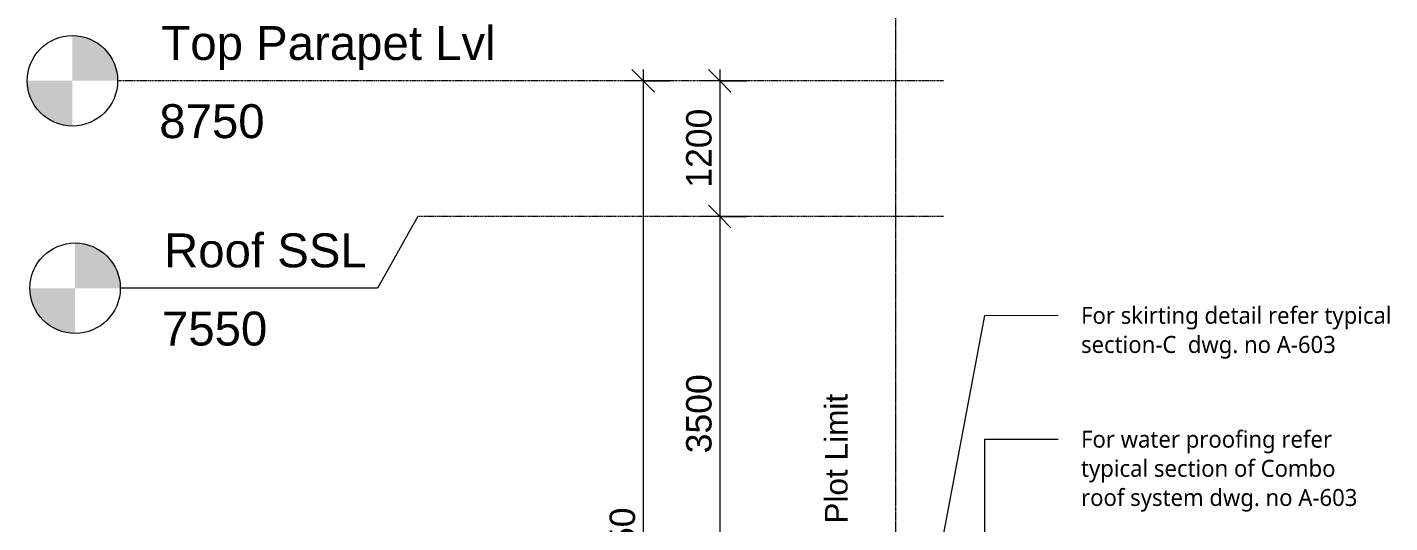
# Model space of a CAD drawing. Header units: millimetres. Extents: x -25665 to 25841, y -6376 to 15610.
# Drawn here: x -25665 to -13605, y 4840 to 9223 of the extents above; entities that cross this region are included whole.
import ezdxf

# ---------------------------------------------------------------- set-up
doc = ezdxf.new("R2010")
doc.units = ezdxf.units.MM
doc.linetypes.add('Centre', pattern=[31.75, 6.35, -4.75, 15.9, -4.75])
doc.linetypes.add('Grid Line', pattern=[22.225, 12.7, -3.175, 3.175, -3.175])
for name, color, linetype, lineweight in [('A-ANNO-DIMS', 211, 'Continuous', 9), ('A-ANNO-DIMS-100', 211, 'Continuous', 9), ('A-FLOR-LEVL', 51, 'Continuous', 9), ('G-ANNO-TEXT', 231, 'Continuous', 9), ('S-GRID', 1, 'Continuous', 9)]:
    doc.layers.add(name, color=color, linetype=linetype, lineweight=lineweight)
doc.styles.add('Arial', font='arial.ttf', dxfattribs={"height": 300})
doc.styles.add('Arial_3', font='arial.ttf', dxfattribs={"height": 225})
doc.styles.add('Arial_5', font='arial.ttf', dxfattribs={"height": 200})
doc.styles.add('Lucida Sans Unicode_1', font='l_10646.ttf', dxfattribs={"height": 150})
doc.dimstyles.new('Ele-dim-100', dxfattribs={"dimscale": 304.8, "dimtxt": 229.558365, "dimasz": 0.656168, "dimexe": 0.492126, "dimexo": 0.0625, "dimgap": 0.016404, "dimtad": 1, "dimdec": 0, "dimrnd": 5, "dimzin": 0, "dimdsep": 46, "dimtxsty": 'Arial_3', "dimblk1": 'OBLIQUE', "dimblk2": 'OBLIQUE', "dimsah": 1, "dimcen": 0.09, "dimdle": 0.328084, "dimazin": 0, "dimtfac": 1, "dimtdec": 4, "dimtix": 1, "dimtmove": 0, "dimatfit": 3, "dimfxl": 0.787402, "dimfxlon": 1, "dimtvp": 1, "dimtolj": 1, "dimtzin": 0, "dimarcsym": 2})
doc.dimstyles.new('Ele-dim-100_1', dxfattribs={"dimscale": 304.8, "dimtxt": 229.558365, "dimasz": 0.656168, "dimexe": 0.492126, "dimexo": 0.0625, "dimgap": 0.016404, "dimtad": 1, "dimdec": 0, "dimrnd": 5, "dimzin": 0, "dimdsep": 46, "dimtxsty": 'Arial_3', "dimblk1": 'OBLIQUE', "dimblk2": 'OBLIQUE', "dimsah": 1, "dimcen": 0.09, "dimdle": 0.328084, "dimazin": 0, "dimtfac": 1, "dimtdec": 4, "dimtix": 1, "dimtmove": 2, "dimatfit": 3, "dimfxl": 0.787402, "dimfxlon": 1, "dimtvp": 1, "dimtolj": 1, "dimtzin": 0, "dimarcsym": 2})

# ---------------------------------------------------------------- blocks, each defined once
blk = doc.blocks.new('Level - Standard-24867-Section - D')
at = {"layer": 'A-FLOR-LEVL'}
h = blk.add_hatch(color=256, dxfattribs=at)
edge = h.paths.add_edge_path()
edge.add_line((-25241, -1374), (-24841, -1374))
edge.add_arc((-25241, -1374), 400, 0, 90)
edge.add_line((-25241, -974), (-25241, -1374))
h = blk.add_hatch(color=256, dxfattribs=at)
edge = h.paths.add_edge_path()
edge.add_line((-25241, -1774), (-25241, -1374))
edge.add_line((-25241, -1374), (-25641, -1374))
edge.add_arc((-25241, -1374), 400, 180, 270)
blk.add_circle((-25241, -1374), 400, dxfattribs=at)
blk = doc.blocks.new('DIMBLOCK1-Section - D')
at = {"layer": 'A-ANNO-DIMS-100', "transparency": 16777216}
for p, q in [((-19536, 8750), (-19636, 8850)), ((-19536, 8850), (-19536, 7550)), ((-19296, 8750), (-19686, 8750)), ((-19536, 8750), (-19436, 8650)), ((-19536, 8750), (-19296, 8750)), ((-19536, 7550), (-19636, 7650)), ((-19296, 7550), (-19686, 7550)), ((-19536, 7550), (-19436, 7450)), ((-19536, 7550), (-19296, 7550))]:
    blk.add_line(p, q, dxfattribs=at)
at = {"layer": 'A-ANNO-DIMS-100', "color": 0, "transparency": 16777216, "insert": (-19833, 7804), "char_height": 225, "width": 830.65, "attachment_point": 1, "rotation": 90, "line_spacing_factor": 0.941778, "style": 'Arial_3'}
blk.add_mtext('1200', dxfattribs=at)
blk = doc.blocks.new('_Oblique')
at = {"color": 0, "linetype": 'ByBlock', "lineweight": -2}
blk.add_line((-0.5, -0.5), (0.5, 0.5), dxfattribs=at)
blk = doc.blocks.new('DIMBLOCK2-Section - D')
at = {"layer": 'A-ANNO-DIMS-100', "transparency": 16777216}
for p, q in [((-19536, 7550), (-19636, 7650)), ((-19296, 7550), (-19686, 7550)), ((-19536, 7550), (-19536, 4050)), ((-19536, 7550), (-19436, 7450)), ((-19536, 7550), (-19296, 7550)), ((-19536, 4050), (-19636, 4150)), ((-19296, 4050), (-19686, 4050)), ((-19536, 4050), (-19436, 3950)), ((-19536, 4050), (-19296, 4050))]:
    blk.add_line(p, q, dxfattribs=at)
at = {"layer": 'A-ANNO-DIMS-100', "color": 0, "transparency": 16777216, "insert": (-19833, 5454), "char_height": 225, "width": 830.65, "attachment_point": 1, "rotation": 90, "line_spacing_factor": 0.941778, "style": 'Arial_3'}
blk.add_mtext('3500', dxfattribs=at)
blk = doc.blocks.new('DIMBLOCK5-Section - D')
at = {"layer": 'A-ANNO-DIMS-100', "transparency": 16777216}
for p, q in [((-20213, 8750), (-20313, 8850)), ((-20213, 8850), (-20213, -100)), ((-19973, 8750), (-20363, 8750)), ((-20213, 8750), (-20113, 8650)), ((-20213, 8750), (-19973, 8750)), ((-19973, 0), (-20363, 0)), ((-20213, 0), (-20313, 100)), ((-20213, 0), (-20113, -100)), ((-20213, 0), (-19973, 0))]:
    blk.add_line(p, q, dxfattribs=at)
at = {"layer": 'A-ANNO-DIMS-100', "color": 0, "transparency": 16777216, "insert": (-20510, 4275), "char_height": 225, "width": 830.65, "attachment_point": 1, "rotation": 90, "line_spacing_factor": 0.941778, "style": 'Arial_3'}
blk.add_mtext('8750', dxfattribs=at)

msp = doc.modelspace()

# ---------------------------------------------------------------- linework, layer by layer
at = {"layer": 'A-FLOR-LEVL', "linetype": 'Centre'}
for p, q in [((-17553.6, 8750), (-24864.5, 8750)), ((-17553.6, 7550), (-22208.1, 7550))]:
    msp.add_line(p, q, dxfattribs=at)
at = {"layer": 'A-FLOR-LEVL'}
msp.add_line((-22564, 6915), (-24840.8, 6915), dxfattribs=at)
at = {"layer": 'G-ANNO-TEXT', "color": 7}
for p, q in [((-17798, 3443.3), (-17189.7, 6674.2)), ((-17189.7, 6674.2), (-16540.8, 6674.8)), ((-17189.7, 5578.9), (-16540.8, 5578.9)), ((-17189.7, 3237.8), (-17189.7, 5578.9))]:
    msp.add_line(p, q, dxfattribs=at)
at = {"layer": 'S-GRID', "linetype": 'Grid Line'}
msp.add_line((-17977.8, -653.8), (-17977.8, 14809.9), dxfattribs=at)

# ---------------------------------------------------------------- block references
at = {"layer": 'A-FLOR-LEVL'}
for p in [(-23.7, 10123.8), (0, 8288.8)]:
    msp.add_blockref('Level - Standard-24867-Section - D', p, dxfattribs=at)

# ---------------------------------------------------------------- texts
at = {"layer": 'A-FLOR-LEVL', "char_height": 300, "attachment_point": 1, "style": 'Arial', "bg_fill": 3, "box_fill_scale": 1.25, "bg_fill_color": 256, "bg_fill_true_color": 13158600, "bg_fill_transparency": 0}
for s, insert, width in [('Top Parapet Lvl', (-24477.3, 9234.4), 3663.712), ('8750', (-24496.1, 8542.6), 1154.43), ('Roof SSL', (-24453.6, 7399.4), 2212.657), ('7550', (-24472.3, 6707.6), 1154.43)]:
    msp.add_mtext(s, dxfattribs=dict(at, insert=insert, width=width))
at = {"layer": 'G-ANNO-TEXT', "color": 7, "char_height": 150, "attachment_point": 1, "style": 'Lucida Sans Unicode_1'}
for s, insert, width in [('For skirting detail refer typical ', (-16337.6, 6749.8), 3840.083), ('section-C  dwg. no A-603', (-16337.6, 6491.8), 3270.885), ('For water proofing refer ', (-16337.6, 5653.9), 3078.48), ('typical section of Combo ', (-16337.6, 5395.9), 3174.682), ('roof system dwg. no A-603', (-16337.6, 5138), 3447.256)]:
    msp.add_mtext(s, dxfattribs=dict(at, insert=insert, width=width))
at = {"layer": 'G-ANNO-TEXT', "color": 7, "insert": (-18604.5, 4831.3), "char_height": 200, "width": 1435.021, "attachment_point": 1, "rotation": 90, "style": 'Arial_5'}
msp.add_mtext('Plot Limit', dxfattribs=at)

# ---------------------------------------------------------------- dimensions: what is measured, and where the dimension line sits
at = {"layer": 'A-ANNO-DIMS'}
dim = msp.add_linear_dim(base=(-20213.2, 0), p1=(-19973.2, 8750), p2=(-19973.2, 0), angle=90, dimstyle='Ele-dim-100_1', override={"dimpost": '<>', "dimfxl": 8750}, dxfattribs=at)
dim.commit()
dim.dimension.update_dxf_attribs({"geometry": 'DIMBLOCK5-Section - D', "text_midpoint": (-20360.3, 4690.3), "dimtype": 160, "text_rotation": 90})
for base, p1, p2, override, picture, middle in [((-19536.1, 7550), (-19296.1, 8750), (-19296.1, 7550), {"dimpost": '<>', "dimfxl": 1200}, 'DIMBLOCK1-Section - D', (-19656, 8150)), ((-19536.1, 4050), (-19296.1, 7550), (-19296.1, 4050), {"dimpost": '<>', "dimfxl": 3500}, 'DIMBLOCK2-Section - D', (-19656, 5800))]:
    dim = msp.add_linear_dim(base=base, p1=p1, p2=p2, angle=90, dimstyle='Ele-dim-100', override=override, dxfattribs=at)
    dim.commit()
    dim.dimension.update_dxf_attribs({"geometry": picture, "text_midpoint": middle})

# ---------------------------------------------------------------- next in the draw order: linework, layer by layer
at = {"layer": 'A-FLOR-LEVL'}
msp.add_line((-22208.1, 7550), (-22564, 6915), dxfattribs=at)

doc.saveas('drawing.dxf')
